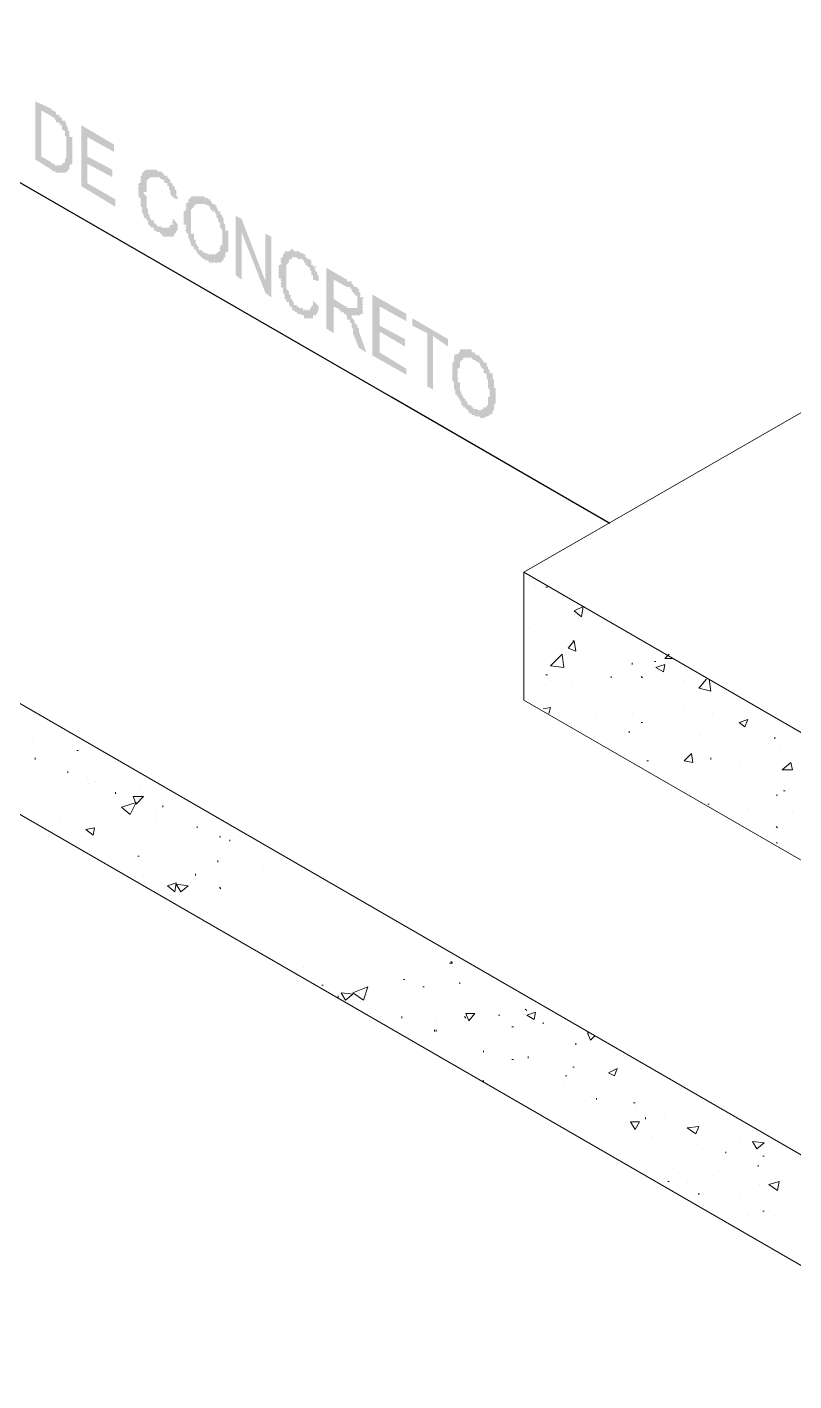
# Model space of a CAD drawing. Header units: millimetres. Extents: x 821 to 906, y 83 to 185.
# Drawn here: x 896.063 to 896.697, y 88.14 to 89.259 of the extents above; entities that cross this region are included whole.
import ezdxf

# ---------------------------------------------------------------- set-up
doc = ezdxf.new("R2010")
doc.units = ezdxf.units.MM
doc.layers.add('C.EMPOTRADO EN PARED Y TECHO', color=210, linetype='Continuous', lineweight=40)

# ---------------------------------------------------------------- blocks, each defined once
blk = doc.blocks.new('htrhfdhdfhfd')
at = {"true_color": 0x000007}
h = blk.add_hatch(color=7, dxfattribs=at)
h.paths.add_polyline_path([(461.7659, 126.5825), (461.7659, 126.6472), (461.7842, 126.6389), (461.7842, 126.6372), (461.7858, 126.6372), (461.7875, 126.6356), (461.7892, 126.6356), (461.7892, 126.6322), (461.7925, 126.6322), (461.7925, 126.6306), (461.7941, 126.6306), (461.7941, 126.6289), (461.7958, 126.6289), (461.7958, 126.6256), (461.7991, 126.6256), (461.7991, 126.6273), (461.7991, 126.624), (461.8008, 126.6223), (461.8008, 126.6206), (461.8024, 126.6173), (461.8024, 126.6157), (461.8024, 126.614), (461.8041, 126.614), (461.8041, 126.6124), (461.8041, 126.609), (461.8041, 126.6074), (461.8074, 126.6074), (461.8074, 126.6057), (461.8074, 126.6024), (461.8074, 126.6008), (461.8074, 126.5991), (461.8074, 126.5974), (461.8074, 126.5941), (461.8074, 126.5925), (461.8074, 126.5908), (461.8074, 126.5875), (461.8074, 126.5892), (461.8074, 126.5858), (461.8074, 126.5842), (461.8074, 126.5825), (461.8074, 126.5792), (461.8074, 126.5776), (461.8041, 126.5759), (461.8041, 126.5726), (461.8041, 126.5742), (461.8041, 126.5709), (461.8024, 126.5709), (461.8024, 126.5693), (461.8008, 126.5693), (461.8008, 126.5676), (461.7991, 126.5676), (461.7958, 126.5676), (461.7941, 126.5676), (461.7925, 126.5676), (461.7892, 126.5676), (461.7875, 126.5693), (461.7858, 126.5693), (461.7842, 126.5709)])
h.paths.add_polyline_path([(461.7726, 126.5858), (461.7842, 126.5792), (461.7842, 126.5776), (461.7858, 126.5776), (461.7875, 126.5776), (461.7875, 126.5759), (461.7892, 126.5759), (461.7925, 126.5759), (461.7941, 126.5759), (461.7958, 126.5759), (461.7958, 126.5776), (461.7991, 126.5792), (461.7991, 126.5825), (461.8008, 126.5842), (461.8008, 126.5858), (461.8008, 126.5875), (461.8008, 126.5892), (461.8008, 126.5908), (461.8008, 126.5925), (461.8008, 126.5941), (461.8008, 126.5974), (461.8008, 126.5991), (461.8008, 126.6008), (461.8008, 126.6024), (461.8008, 126.6057), (461.8008, 126.6074), (461.7991, 126.609), (461.7991, 126.6124), (461.7991, 126.614), (461.7958, 126.6157), (461.7958, 126.6173), (461.7958, 126.6206), (461.7941, 126.6206), (461.7941, 126.6223), (461.7925, 126.6223), (461.7925, 126.624), (461.7892, 126.624), (461.7892, 126.6256), (461.7892, 126.6273), (461.7875, 126.6256), (461.7875, 126.6289), (461.7858, 126.6289), (461.7842, 126.6306), (461.7726, 126.6372)])
for points in [[(461.8173, 126.5527), (461.8173, 126.6206), (461.8538, 126.5991), (461.8538, 126.5908), (461.824, 126.6074), (461.824, 126.5858), (461.8521, 126.5709), (461.8521, 126.5626), (461.824, 126.5776), (461.824, 126.556), (461.8555, 126.5378), (461.8555, 126.5295)], [(461.9201, 126.5162), (461.9251, 126.5096), (461.9251, 126.5079), (461.9251, 126.5063), (461.9251, 126.503), (461.9234, 126.503), (461.9234, 126.5013), (461.9217, 126.4997), (461.9201, 126.4963), (461.9184, 126.4963), (461.9168, 126.4963), (461.9151, 126.4963), (461.9135, 126.4963), (461.9101, 126.4963), (461.9085, 126.4963), (461.9068, 126.4997), (461.9052, 126.4997), (461.9052, 126.5013), (461.9019, 126.5013), (461.9002, 126.503), (461.8985, 126.503), (461.8985, 126.5063), (461.8952, 126.5063), (461.8952, 126.5079), (461.8936, 126.5079), (461.8936, 126.5096), (461.8919, 126.5096), (461.8919, 126.5113), (461.8919, 126.5146), (461.8903, 126.5146), (461.8903, 126.5162), (461.8869, 126.5179), (461.8869, 126.5195), (461.8869, 126.5212), (461.8853, 126.5229), (461.8853, 126.5245), (461.8853, 126.5262), (461.8853, 126.5295), (461.8836, 126.5295), (461.8836, 126.5311), (461.8836, 126.5328), (461.8836, 126.5345), (461.8836, 126.5361), (461.8836, 126.5378), (461.8836, 126.5394), (461.882, 126.5394), (461.882, 126.5411), (461.8803, 126.5411), (461.882, 126.5444), (461.8803, 126.5444), (461.882, 126.5461), (461.8803, 126.5461), (461.882, 126.5477), (461.8803, 126.5477), (461.882, 126.5494), (461.8803, 126.5494), (461.882, 126.5527), (461.8803, 126.5527), (461.882, 126.5543), (461.8803, 126.5543), (461.882, 126.556), (461.8836, 126.556), (461.8836, 126.5593), (461.8836, 126.561), (461.8836, 126.5626), (461.8836, 126.5643), (461.8853, 126.5643), (461.8853, 126.5676), (461.8869, 126.5676), (461.8869, 126.5693), (461.8903, 126.5709), (461.8919, 126.5709), (461.8936, 126.5709), (461.8952, 126.5709), (461.8985, 126.5709), (461.9002, 126.5709), (461.9019, 126.5709), (461.9019, 126.5693), (461.9052, 126.5693), (461.9068, 126.5693), (461.9068, 126.5676), (461.9085, 126.5676), (461.9101, 126.5643), (461.9135, 126.5643), (461.9135, 126.5626), (461.9151, 126.561), (461.9168, 126.5593), (461.9168, 126.556), (461.9201, 126.556), (461.9184, 126.556), (461.9201, 126.5543), (461.9184, 126.5543), (461.9201, 126.5527), (461.9217, 126.5527), (461.9217, 126.5494), (461.9234, 126.5477), (461.9234, 126.5461), (461.9234, 126.5444), (461.9234, 126.5411), (461.9251, 126.5411), (461.9251, 126.5394), (461.9251, 126.5378), (461.9201, 126.5394), (461.9201, 126.5411), (461.9184, 126.5411), (461.9168, 126.5444), (461.9168, 126.5461), (461.9168, 126.5477), (461.9151, 126.5494), (461.9151, 126.5527), (461.9135, 126.5527), (461.9135, 126.5543), (461.9135, 126.556), (461.9101, 126.556), (461.9101, 126.5593), (461.9085, 126.5593), (461.9068, 126.561), (461.9052, 126.561), (461.9052, 126.5626), (461.9019, 126.5626), (461.9002, 126.5626), (461.8985, 126.5626), (461.8952, 126.5626), (461.8936, 126.5626), (461.8936, 126.561), (461.8919, 126.561), (461.8919, 126.5593), (461.8903, 126.5593), (461.8903, 126.556), (461.8903, 126.5543), (461.8903, 126.5527), (461.8903, 126.5494), (461.8903, 126.5477), (461.8903, 126.5461), (461.8869, 126.5461), (461.8869, 126.5444), (461.8903, 126.5411), (461.8903, 126.5394), (461.8903, 126.5378), (461.8903, 126.5345), (461.8903, 126.5361), (461.8903, 126.5328), (461.8903, 126.5311), (461.8903, 126.5295), (461.8919, 126.5262), (461.8919, 126.5245), (461.8919, 126.5229), (461.8936, 126.5195), (461.8936, 126.5212), (461.8936, 126.5179), (461.8952, 126.5162), (461.8952, 126.5146), (461.8985, 126.5146), (461.8985, 126.5113), (461.9002, 126.5113), (461.9002, 126.5096), (461.9019, 126.5096), (461.9019, 126.5079), (461.9052, 126.5079), (461.9068, 126.5079), (461.9068, 126.5063), (461.9085, 126.5063), (461.9101, 126.5063), (461.9135, 126.5063), (461.9151, 126.5063), (461.9151, 126.5079), (461.9168, 126.5079), (461.9168, 126.5096), (461.9201, 126.5096), (461.9201, 126.5113), (461.9184, 126.5113), (461.9201, 126.5146), (461.9184, 126.5146), (461.9201, 126.5162), (461.9184, 126.5162)], [(461.9897, 126.4532), (461.9897, 126.5195), (461.9963, 126.5162), (462.0229, 126.4466), (462.0229, 126.4997), (462.0295, 126.4963), (462.0295, 126.4284), (462.0229, 126.4334), (461.9963, 126.5013), (461.9963, 126.4483)], [(462.0759, 126.4251), (462.0825, 126.4184), (462.0825, 126.4168), (462.0825, 126.4135), (462.0825, 126.4151), (462.0809, 126.4118), (462.0809, 126.4101), (462.0792, 126.4101), (462.0792, 126.4085), (462.0776, 126.4085), (462.0759, 126.4085), (462.0759, 126.4052), (462.0742, 126.4052), (462.0726, 126.4052), (462.0693, 126.4052), (462.0676, 126.4052), (462.0659, 126.4052), (462.0659, 126.4085), (462.0643, 126.4085), (462.061, 126.4101), (462.0593, 126.4101), (462.0577, 126.4118), (462.0543, 126.4135), (462.0543, 126.4151), (462.0527, 126.4135), (462.0527, 126.4168), (462.051, 126.4184), (462.0494, 126.4201), (462.0494, 126.4234), (462.0461, 126.4234), (462.0461, 126.4251), (462.0461, 126.4267), (462.0444, 126.4267), (462.0444, 126.4284), (462.0444, 126.43), (462.0444, 126.4317), (462.0427, 126.4334), (462.0427, 126.435), (462.0427, 126.4383), (462.0411, 126.44), (462.0394, 126.44), (462.0411, 126.4416), (462.0394, 126.4416), (462.0411, 126.4433), (462.0394, 126.4433), (462.0411, 126.4466), (462.0394, 126.4466), (462.0411, 126.4483), (462.0394, 126.4483), (462.0411, 126.4499), (462.0378, 126.4499), (462.0378, 126.4532), (462.0378, 126.4549), (462.0378, 126.4566), (462.0378, 126.4582), (462.0378, 126.4615), (462.0378, 126.4632), (462.0378, 126.4648), (462.0411, 126.4648), (462.0394, 126.4648), (462.0411, 126.4665), (462.0394, 126.4682), (462.0411, 126.4698), (462.0394, 126.4698), (462.0411, 126.4715), (462.0394, 126.4715), (462.0411, 126.4731), (462.0427, 126.4731), (462.0427, 126.4764), (462.0444, 126.4781), (462.0444, 126.4798), (462.0461, 126.4798), (462.0494, 126.4798), (462.051, 126.4814), (462.051, 126.4831), (462.0527, 126.4814), (462.0527, 126.4831), (462.0543, 126.4814), (462.0543, 126.4831), (462.0543, 126.4798), (462.0577, 126.4798), (462.0593, 126.4798), (462.061, 126.4798), (462.061, 126.4781), (462.0643, 126.4781), (462.0659, 126.4764), (462.0676, 126.4764), (462.0676, 126.4731), (462.0693, 126.4731), (462.0693, 126.4715), (462.0726, 126.4715), (462.0726, 126.4698), (462.0742, 126.4698), (462.0742, 126.4665), (462.0742, 126.4682), (462.0742, 126.4648), (462.0759, 126.4648), (462.0759, 126.4632), (462.0792, 126.4632), (462.0792, 126.4615), (462.0776, 126.4615), (462.0792, 126.4582), (462.0776, 126.4582), (462.0809, 126.4566), (462.0809, 126.4549), (462.0809, 126.4532), (462.0825, 126.4532), (462.0825, 126.4499), (462.0825, 126.4483), (462.0825, 126.4466), (462.0759, 126.4483), (462.0759, 126.4499), (462.0759, 126.4532), (462.0742, 126.4532), (462.0742, 126.4549), (462.0742, 126.4566), (462.0742, 126.4582), (462.0726, 126.4582), (462.0726, 126.4615), (462.0693, 126.4632), (462.0693, 126.4648), (462.0676, 126.4648), (462.0676, 126.4665), (462.0676, 126.4682), (462.0659, 126.4665), (462.0659, 126.4698), (462.0643, 126.4698), (462.0643, 126.4715), (462.061, 126.4715), (462.0593, 126.4715), (462.0577, 126.4731), (462.0543, 126.4731), (462.0527, 126.4731), (462.0527, 126.4715), (462.051, 126.4715), (462.0494, 126.4698), (462.0494, 126.4665), (462.0494, 126.4682), (462.0461, 126.4648), (462.0461, 126.4632), (462.0461, 126.4615), (462.0461, 126.4582), (462.0461, 126.4566), (462.0461, 126.4549), (462.0461, 126.4532), (462.0461, 126.4499), (462.0461, 126.4483), (462.0461, 126.4466), (462.0461, 126.4433), (462.0461, 126.4416), (462.0461, 126.44), (462.0461, 126.4383), (462.0494, 126.435), (462.0494, 126.4334), (462.0494, 126.4317), (462.051, 126.4317), (462.051, 126.4284), (462.051, 126.43), (462.051, 126.4267), (462.0527, 126.4267), (462.0527, 126.4251), (462.0543, 126.4234), (462.0543, 126.4201), (462.0577, 126.4201), (462.0577, 126.4184), (462.0593, 126.4184), (462.061, 126.4168), (462.0643, 126.4168), (462.0659, 126.4135), (462.0659, 126.4151), (462.0676, 126.4135), (462.0676, 126.4151), (462.0693, 126.4135), (462.0693, 126.4151), (462.0726, 126.4135), (462.0726, 126.4151), (462.0726, 126.4168), (462.0742, 126.4168), (462.0742, 126.4184), (462.0759, 126.4201), (462.0759, 126.4234)], [(462.1422, 126.3637), (462.1422, 126.4317), (462.1803, 126.4101), (462.1803, 126.4019), (462.1505, 126.4184), (462.1505, 126.3969), (462.1787, 126.382), (462.1787, 126.3737), (462.1505, 126.3903), (462.1505, 126.3671), (462.1803, 126.3488), (462.1803, 126.3422)], [(462.2035, 126.3289), (462.2035, 126.3886), (462.1869, 126.3969), (462.1869, 126.4052), (462.2267, 126.382), (462.2267, 126.3737), (462.2101, 126.3853), (462.2101, 126.3256)]]:
    blk.add_hatch(color=7, dxfattribs=at).paths.add_polyline_path(points)
h = blk.add_hatch(color=7, dxfattribs=at)
h.paths.add_polyline_path([(461.9317, 126.5179), (461.9317, 126.5195), (461.9317, 126.5212), (461.9317, 126.5229), (461.9317, 126.5245), (461.935, 126.5262), (461.9334, 126.5262), (461.935, 126.5295), (461.9334, 126.5295), (461.935, 126.5311), (461.9334, 126.5311), (461.935, 126.5328), (461.9334, 126.5328), (461.9367, 126.5345), (461.9367, 126.5361), (461.9367, 126.5378), (461.9383, 126.5378), (461.9383, 126.5394), (461.94, 126.5394), (461.94, 126.5411), (461.9433, 126.5411), (461.945, 126.5411), (461.9466, 126.5411), (461.9466, 126.5444), (461.9466, 126.5411), (461.9483, 126.5411), (461.9516, 126.5411), (461.9532, 126.5411), (461.9549, 126.5411), (461.9549, 126.5394), (461.9582, 126.5394), (461.9599, 126.5378), (461.9615, 126.5378), (461.9615, 126.5345), (461.9615, 126.5361), (461.9632, 126.5345), (461.9632, 126.5328), (461.9665, 126.5328), (461.9665, 126.5311), (461.9682, 126.5311), (461.9682, 126.5295), (461.9698, 126.5262), (461.9698, 126.5245), (461.9731, 126.5245), (461.9731, 126.5229), (461.9715, 126.5229), (461.9748, 126.5195), (461.9748, 126.5212), (461.9748, 126.5179), (461.9764, 126.5162), (461.9764, 126.5146), (461.9764, 126.5113), (461.9781, 126.5096), (461.9781, 126.5079), (461.9781, 126.5063), (461.9781, 126.503), (461.9814, 126.503), (461.9814, 126.5013), (461.9814, 126.4997), (461.9814, 126.4963), (461.9814, 126.4947), (461.9814, 126.493), (461.9814, 126.4914), (461.9814, 126.488), (461.9814, 126.4864), (461.9814, 126.4847), (461.9814, 126.4814), (461.9814, 126.4831), (461.9814, 126.4798), (461.9781, 126.4781), (461.9781, 126.4764), (461.9781, 126.4731), (461.9764, 126.4731), (461.9764, 126.4715), (461.9764, 126.4698), (461.9748, 126.4698), (461.9731, 126.4665), (461.9715, 126.4682), (461.9698, 126.4665), (461.9698, 126.4682), (461.9682, 126.4665), (461.9682, 126.4682), (461.9665, 126.4665), (461.9665, 126.4682), (461.9632, 126.4665), (461.9632, 126.4682), (461.9615, 126.4665), (461.9615, 126.4682), (461.9599, 126.4665), (461.9599, 126.4682), (461.9582, 126.4698), (461.9549, 126.4698), (461.9549, 126.4715), (461.9532, 126.4715), (461.9516, 126.4731), (461.9483, 126.4764), (461.9466, 126.4781), (461.9466, 126.4798), (461.945, 126.4798), (461.945, 126.4814), (461.945, 126.4831), (461.9433, 126.4814), (461.9433, 126.4847), (461.94, 126.4864), (461.94, 126.488), (461.9383, 126.4914), (461.9383, 126.493), (461.9367, 126.4947), (461.9367, 126.4963), (461.9367, 126.4997), (461.935, 126.4997), (461.935, 126.5013), (461.9334, 126.5013), (461.935, 126.503), (461.9334, 126.503), (461.935, 126.5063), (461.9334, 126.5063), (461.935, 126.5079), (461.9334, 126.5079), (461.935, 126.5096), (461.9317, 126.5096), (461.9317, 126.5113), (461.9317, 126.5146), (461.9317, 126.5162)])
h.paths.add_polyline_path([(461.94, 126.5146), (461.94, 126.5113), (461.94, 126.5096), (461.94, 126.5079), (461.94, 126.5063), (461.94, 126.503), (461.94, 126.5013), (461.94, 126.4997), (461.9433, 126.4997), (461.9433, 126.4963), (461.9433, 126.4947), (461.9433, 126.493), (461.945, 126.493), (461.945, 126.4914), (461.945, 126.488), (461.9466, 126.488), (461.9466, 126.4864), (461.9483, 126.4847), (461.9483, 126.4814), (461.9516, 126.4814), (461.9516, 126.4831), (461.9516, 126.4798), (461.9532, 126.4798), (461.9549, 126.4781), (461.9582, 126.4781), (461.9582, 126.4764), (461.9599, 126.4764), (461.9615, 126.4764), (461.9632, 126.4764), (461.9665, 126.4764), (461.9682, 126.4764), (461.9682, 126.4781), (461.9698, 126.4781), (461.9698, 126.4798), (461.9731, 126.4798), (461.9715, 126.4798), (461.9731, 126.4814), (461.9715, 126.4831), (461.9731, 126.4847), (461.9715, 126.4847), (461.9731, 126.4864), (461.9748, 126.4864), (461.9748, 126.488), (461.9748, 126.4914), (461.9748, 126.493), (461.9748, 126.4947), (461.9748, 126.4963), (461.9748, 126.4997), (461.9748, 126.5013), (461.9748, 126.503), (461.9731, 126.5063), (461.9715, 126.5063), (461.9731, 126.5079), (461.9715, 126.5079), (461.9731, 126.5096), (461.9715, 126.5096), (461.9731, 126.5113), (461.9715, 126.5113), (461.9698, 126.5146), (461.9698, 126.5162), (461.9682, 126.5179), (461.9682, 126.5195), (461.9682, 126.5212), (461.9665, 126.5229), (461.9665, 126.5245), (461.9632, 126.5245), (461.9632, 126.5262), (461.9615, 126.5262), (461.9615, 126.5295), (461.9599, 126.5295), (461.9599, 126.5311), (461.9582, 126.5311), (461.9549, 126.5328), (461.9532, 126.5328), (461.9516, 126.5328), (461.9483, 126.5328), (461.9466, 126.5328), (461.945, 126.5328), (461.945, 126.5311), (461.9433, 126.5311), (461.9433, 126.5295), (461.94, 126.5262), (461.94, 126.5245), (461.94, 126.5229), (461.94, 126.5195), (461.94, 126.5212), (461.94, 126.5179), (461.94, 126.5162)])
h = blk.add_hatch(color=7, dxfattribs=at)
h.paths.add_polyline_path([(462.0908, 126.3936), (462.0908, 126.4615), (462.114, 126.4483), (462.114, 126.4466), (462.1173, 126.4466), (462.119, 126.4466), (462.119, 126.4433), (462.1206, 126.4433), (462.1206, 126.4416), (462.1223, 126.4416), (462.1223, 126.44), (462.1256, 126.44), (462.1256, 126.4383), (462.1273, 126.4383), (462.1273, 126.435), (462.1289, 126.4334), (462.1289, 126.4317), (462.1289, 126.4284), (462.1322, 126.4284), (462.1322, 126.4267), (462.1306, 126.4267), (462.1322, 126.4251), (462.1306, 126.4251), (462.1322, 126.4234), (462.1306, 126.4234), (462.1322, 126.4201), (462.1306, 126.4201), (462.1322, 126.4184), (462.1306, 126.4184), (462.1322, 126.4168), (462.1306, 126.4168), (462.1322, 126.4135), (462.1306, 126.4151), (462.1322, 126.4118), (462.1306, 126.4118), (462.1322, 126.4101), (462.1289, 126.4101), (462.1289, 126.4085), (462.1273, 126.4085), (462.1256, 126.4085), (462.1223, 126.4085), (462.1206, 126.4085), (462.119, 126.4085), (462.119, 126.4052), (462.1206, 126.4052), (462.1206, 126.4035), (462.1223, 126.4035), (462.1223, 126.4019), (462.1223, 126.4002), (462.1256, 126.3969), (462.1256, 126.3952), (462.1273, 126.3936), (462.1273, 126.3903), (462.1356, 126.3671), (462.1273, 126.372), (462.1206, 126.3886), (462.1206, 126.3903), (462.1206, 126.3936), (462.119, 126.3952), (462.119, 126.3969), (462.119, 126.4002), (462.1173, 126.4002), (462.1173, 126.4019), (462.1173, 126.4035), (462.114, 126.4035), (462.114, 126.4052), (462.114, 126.4085), (462.1124, 126.4085), (462.1124, 126.4101), (462.1107, 126.4101), (462.1107, 126.4118), (462.1074, 126.4118), (462.1074, 126.4135), (462.1057, 126.4135), (462.1057, 126.4151), (462.0991, 126.4184), (462.0991, 126.3886)])
h.paths.add_polyline_path([(462.0991, 126.4267), (462.1124, 126.4184), (462.114, 126.4184), (462.114, 126.4168), (462.1173, 126.4168), (462.119, 126.4168), (462.1206, 126.4168), (462.1223, 126.4168), (462.1256, 126.4168), (462.1256, 126.4184), (462.1256, 126.4201), (462.1256, 126.4234), (462.1256, 126.4251), (462.1256, 126.4267), (462.1256, 126.4284), (462.1256, 126.43), (462.1223, 126.4317), (462.1223, 126.4334), (462.1206, 126.4334), (462.1206, 126.435), (462.119, 126.435), (462.119, 126.4383), (462.1173, 126.4383), (462.1173, 126.44), (462.114, 126.44), (462.0991, 126.4483)])
h = blk.add_hatch(color=7, dxfattribs=at)
h.paths.add_polyline_path([(462.2317, 126.3438), (462.2317, 126.3472), (462.2317, 126.3488), (462.2317, 126.3505), (462.2317, 126.3521), (462.2317, 126.3555), (462.2334, 126.3571), (462.2334, 126.3588), (462.2334, 126.3604), (462.2334, 126.3621), (462.2334, 126.3637), (462.235, 126.3637), (462.235, 126.3654), (462.2383, 126.3654), (462.2383, 126.3671), (462.2367, 126.3671), (462.24, 126.3671), (462.24, 126.3704), (462.2416, 126.3704), (462.2433, 126.3704), (462.2466, 126.3704), (462.2483, 126.3704), (462.2499, 126.3704), (462.2532, 126.3704), (462.2532, 126.3671), (462.2516, 126.3671), (462.2549, 126.3671), (462.2566, 126.3671), (462.2566, 126.3654), (462.2582, 126.3654), (462.2582, 126.3637), (462.2615, 126.3637), (462.2632, 126.3604), (462.2632, 126.3621), (462.2648, 126.3588), (462.2665, 126.3571), (462.2665, 126.3555), (462.2698, 126.3555), (462.2698, 126.3521), (462.2715, 126.3505), (462.2715, 126.3488), (462.2731, 126.3472), (462.2731, 126.3438), (462.2764, 126.3438), (462.2764, 126.3422), (462.2764, 126.3405), (462.2764, 126.3372), (462.2781, 126.3372), (462.2781, 126.3356), (462.2781, 126.3339), (462.2781, 126.3322), (462.2781, 126.3289), (462.2781, 126.3273), (462.2798, 126.3273), (462.2798, 126.3256), (462.2798, 126.3223), (462.2798, 126.324), (462.2798, 126.3206), (462.2798, 126.319), (462.2798, 126.3173), (462.2798, 126.314), (462.2798, 126.3124), (462.2798, 126.3107), (462.2781, 126.3074), (462.2781, 126.309), (462.2781, 126.3057), (462.2781, 126.3041), (462.2781, 126.3024), (462.2764, 126.3024), (462.2764, 126.2991), (462.2731, 126.2974), (462.2715, 126.2958), (462.2698, 126.2958), (462.2665, 126.2941), (462.2648, 126.2941), (462.2632, 126.2941), (462.2615, 126.2958), (462.2582, 126.2958), (462.2566, 126.2958), (462.2566, 126.2974), (462.2549, 126.2974), (462.2532, 126.2974), (462.2532, 126.2991), (462.2516, 126.2991), (462.2499, 126.2991), (462.2499, 126.3024), (462.2483, 126.3024), (462.2483, 126.3041), (462.2466, 126.3041), (462.2466, 126.3057), (462.2433, 126.3057), (462.2433, 126.3074), (462.2433, 126.309), (462.2416, 126.3074), (462.2416, 126.309), (462.2416, 126.3107), (462.2416, 126.3124), (462.24, 126.3124), (462.24, 126.314), (462.2383, 126.3173), (462.2367, 126.3173), (462.2383, 126.319), (462.2367, 126.319), (462.235, 126.3206), (462.235, 126.3223), (462.235, 126.324), (462.235, 126.3256), (462.2334, 126.3256), (462.2334, 126.3273), (462.2334, 126.3289), (462.2334, 126.3322), (462.2334, 126.3339), (462.2317, 126.3356), (462.2317, 126.3372), (462.2317, 126.3405), (462.2317, 126.3422)])
h.paths.add_polyline_path([(462.2383, 126.3405), (462.2367, 126.3405), (462.2383, 126.3372), (462.2367, 126.3372), (462.2383, 126.3356), (462.2367, 126.3356), (462.2383, 126.3339), (462.2367, 126.3339), (462.24, 126.3339), (462.24, 126.3322), (462.24, 126.3289), (462.24, 126.3273), (462.24, 126.3256), (462.2416, 126.3223), (462.2416, 126.324), (462.2416, 126.3206), (462.2433, 126.319), (462.2433, 126.3173), (462.2466, 126.314), (462.2466, 126.3124), (462.2483, 126.3124), (462.2483, 126.3107), (462.2499, 126.3074), (462.2499, 126.309), (462.2532, 126.3074), (462.2532, 126.3057), (462.2516, 126.3057), (462.2549, 126.3057), (462.2549, 126.3041), (462.2566, 126.3041), (462.2582, 126.3041), (462.2615, 126.3024), (462.2632, 126.3024), (462.2648, 126.3041), (462.2665, 126.3041), (462.2665, 126.3057), (462.2698, 126.3057), (462.2698, 126.3074), (462.2698, 126.309), (462.2715, 126.3074), (462.2715, 126.3107), (462.2715, 126.3124), (462.2715, 126.314), (462.2715, 126.3173), (462.2731, 126.3173), (462.2731, 126.319), (462.2731, 126.3206), (462.2731, 126.3223), (462.2731, 126.324), (462.2731, 126.3256), (462.2715, 126.3273), (462.2715, 126.3289), (462.2715, 126.3322), (462.2715, 126.3339), (462.2715, 126.3356), (462.2715, 126.3372), (462.2698, 126.3372), (462.2698, 126.3405), (462.2698, 126.3422), (462.2698, 126.3438), (462.2665, 126.3438), (462.2665, 126.3472), (462.2665, 126.3488), (462.2648, 126.3488), (462.2648, 126.3505), (462.2632, 126.3505), (462.2632, 126.3521), (462.2615, 126.3555), (462.2582, 126.3571), (462.2566, 126.3588), (462.2549, 126.3588), (462.2532, 126.3604), (462.2516, 126.3621), (462.2499, 126.3604), (462.2499, 126.3621), (462.2483, 126.3604), (462.2483, 126.3621), (462.2466, 126.3604), (462.2466, 126.3621), (462.2433, 126.3604), (462.2433, 126.3621), (462.2433, 126.3588), (462.2416, 126.3588), (462.2416, 126.3571), (462.24, 126.3571), (462.24, 126.3555), (462.24, 126.3521), (462.24, 126.3505), (462.2383, 126.3488), (462.2367, 126.3488), (462.2383, 126.3472), (462.2367, 126.3472), (462.2383, 126.3438), (462.2367, 126.3438), (462.2383, 126.3422), (462.2367, 126.3422), (462.2383, 126.3405), (462.2367, 126.3405)])
at = {"color": 7, "linetype": 'Continuous', "lineweight": -2, "true_color": 0x000007}
blk.add_lwpolyline([(462.4074, 126.1764), (462.1637, 126.3173), (461.4477, 126.73)], dxfattribs=at)
at = {"color": 7, "linetype": 'Continuous', "lineweight": 5, "true_color": 0x000007}
for points in [[(460.672, 126.4731), (465.0974, 123.919), (465.0974, 124.0416), (460.672, 126.5974)], [(462.6427, 126.3124), (462.3113, 126.1218), (463.5842, 125.3858)], [(462.3113, 125.9792), (462.3113, 126.1218), (462.3113, 126.1218)], [(462.3378, 126.1052), (462.3361, 126.1052), (462.3361, 126.1052)], [(462.3676, 126.0787), (462.3776, 126.0836), (462.3776, 126.0836)], [(462.3759, 126.072), (462.3776, 126.0836), (462.3776, 126.0836)], [(462.3676, 126.0787), (462.3759, 126.072), (462.3759, 126.072)], [(462.361, 126.0372), (462.3676, 126.0455), (462.3676, 126.0455)], [(462.361, 126.0372), (462.3693, 126.0339), (462.3693, 126.0339)], [(462.3676, 126.0455), (462.3659, 126.0455), (462.3659, 126.0455)], [(462.3693, 126.0339), (462.3676, 126.0455), (462.3676, 126.0455)], [(462.3411, 126.0173), (462.3543, 126.0306), (462.3543, 126.0306)], [(462.356, 126.0157), (462.3543, 126.0306), (462.3543, 126.0306)], [(462.4588, 126.0223), (462.4571, 126.0223), (462.4571, 126.0223)], [(462.4687, 126.0256), (462.4737, 126.0306), (462.4737, 126.0306)], [(462.4687, 126.0256), (462.477, 126.0256), (462.477, 126.0256)], [(462.4737, 126.0256), (462.472, 126.0256), (462.472, 126.0256)], [(462.3378, 126.0074), (462.3361, 126.0074), (462.3361, 126.0074)], [(462.3411, 126.0173), (462.356, 126.0157), (462.356, 126.0157)], [(462.409, 126.0041), (462.409, 126.0057), (462.409, 126.0057)], [(462.4322, 126.019), (462.4322, 126.0206), (462.4322, 126.0206)], [(462.4438, 126.0041), (462.4422, 126.0057), (462.4422, 126.0057)], [(462.4588, 126.0157), (462.4687, 126.019), (462.4687, 126.019)], [(462.4588, 126.0157), (462.4671, 126.0107), (462.4671, 126.0107)], [(462.4671, 126.0107), (462.4687, 126.019), (462.4687, 126.019)], [(462.5068, 125.9925), (462.5151, 126.0024), (462.5151, 126.0024)], [(462.5068, 125.9925), (462.5201, 125.9892), (462.5201, 125.9892)], [(462.5201, 125.9892), (462.5184, 126.0024), (462.5184, 126.0024)], [(463.5842, 125.245), (462.3113, 125.9792), (462.3113, 125.9792)], [(462.3328, 125.9693), (462.3411, 125.9709), (462.3411, 125.9709)], [(462.3394, 125.9643), (462.3411, 125.9709), (462.3411, 125.9709)], [(462.4438, 125.9543), (462.4422, 125.9543), (462.4422, 125.9543)], [(462.5516, 125.9543), (462.5615, 125.9577), (462.5615, 125.9577)], [(462.5516, 125.9543), (462.5582, 125.9494), (462.5582, 125.9494)], [(462.5582, 125.9494), (462.5615, 125.9577), (462.5615, 125.9577)], [(462.4289, 125.9427), (462.4289, 125.9444), (462.4289, 125.9444)], [(462.5914, 125.9361), (462.5914, 125.9378), (462.5914, 125.9378)], [(461.814, 125.9229), (461.8124, 125.9229), (461.8124, 125.9229)], [(462.4903, 125.9113), (462.4985, 125.9195), (462.4985, 125.9195)], [(462.5002, 125.9096), (462.4985, 125.9195), (462.4985, 125.9195)], [(461.7659, 125.9129), (461.7659, 125.9146), (461.7659, 125.9146)], [(462.4505, 125.9113), (462.4488, 125.9113), (462.4488, 125.9113)], [(462.4903, 125.9113), (462.5002, 125.9096), (462.5002, 125.9096)], [(462.5201, 125.9129), (462.5201, 125.9146), (462.5201, 125.9146)], [(462.5997, 125.9013), (462.6096, 125.9096), (462.6096, 125.9096)], [(462.5997, 125.9013), (462.6113, 125.9013), (462.6113, 125.9013)], [(462.6113, 125.9013), (462.6096, 125.9096), (462.6096, 125.9096)], [(461.8024, 125.898), (461.8024, 125.8997), (461.8024, 125.8997)], [(461.8555, 125.8748), (461.8555, 125.8764), (461.8555, 125.8764)], [(461.8753, 125.8715), (461.8869, 125.8715), (461.8869, 125.8715)], [(461.8753, 125.8715), (461.8787, 125.8632), (461.8787, 125.8632)], [(461.8787, 125.8632), (461.8869, 125.8715), (461.8869, 125.8715)], [(462.5947, 125.8731), (462.593, 125.8731), (462.593, 125.8731)], [(462.603, 125.8781), (462.6013, 125.8781), (462.6013, 125.8781)], [(461.8621, 125.8599), (461.8787, 125.8648), (461.8787, 125.8648)], [(461.8621, 125.8599), (461.872, 125.8516), (461.872, 125.8516)], [(461.872, 125.8516), (461.8787, 125.8648), (461.8787, 125.8648)], [(461.9085, 125.8599), (461.9085, 125.8615), (461.9085, 125.8615)], [(462.5184, 125.8632), (462.5168, 125.8632), (462.5168, 125.8632)], [(461.8223, 125.835), (461.8322, 125.8367), (461.8322, 125.8367)], [(461.8223, 125.835), (461.8306, 125.8284), (461.8306, 125.8284)], [(461.8306, 125.8284), (461.8322, 125.8367), (461.8322, 125.8367)], [(461.9466, 125.8367), (461.9466, 125.8383), (461.9466, 125.8383)], [(461.9731, 125.8267), (461.9715, 125.8267), (461.9715, 125.8267)], [(462.5947, 125.8367), (462.593, 125.8383), (462.593, 125.8383)], [(461.9831, 125.8218), (461.9831, 125.8234), (461.9831, 125.8234)], [(462.5947, 125.8201), (462.593, 125.8201), (462.593, 125.8201)], [(461.882, 125.8052), (461.8803, 125.8052), (461.8803, 125.8052)], [(461.9698, 125.7985), (461.9698, 125.8002), (461.9698, 125.8002)], [(461.945, 125.7836), (461.945, 125.7853), (461.945, 125.7853)], [(461.9135, 125.772), (461.9234, 125.7753), (461.9234, 125.7753)], [(461.9135, 125.772), (461.9217, 125.7654), (461.9217, 125.7654)], [(461.9217, 125.7654), (461.9234, 125.7753), (461.9234, 125.7753)], [(461.9234, 125.7737), (461.9367, 125.772), (461.9367, 125.772)], [(461.9234, 125.7737), (461.9284, 125.7654), (461.9284, 125.7654)], [(461.9284, 125.7654), (461.9367, 125.772), (461.9367, 125.772)], [(461.9731, 125.7687), (461.9715, 125.7704), (461.9715, 125.7704)], [(462.2284, 125.6858), (462.2317, 125.6858), (462.2317, 125.6858)], [(462.2317, 125.6858), (462.23, 125.6875), (462.23, 125.6875)], [(462.0875, 125.661), (462.0858, 125.661), (462.0858, 125.661)], [(462.1206, 125.6527), (462.1372, 125.6593), (462.1372, 125.6593)], [(462.1322, 125.6444), (462.1372, 125.6593), (462.1372, 125.6593)], [(462.1787, 125.6676), (462.177, 125.6676), (462.177, 125.6676)], [(462.2002, 125.6593), (462.1985, 125.6593), (462.1985, 125.6593)], [(462.24, 125.6626), (462.24, 125.6643), (462.24, 125.6643)], [(462.1041, 125.6477), (462.1041, 125.6494), (462.1041, 125.6494)], [(462.1041, 125.6461), (462.1041, 125.6477), (462.1041, 125.6477)], [(462.1074, 125.6527), (462.1206, 125.651), (462.1206, 125.651)], [(462.1074, 125.6527), (462.1124, 125.6444), (462.1124, 125.6444)], [(462.1124, 125.6444), (462.1206, 125.651), (462.1206, 125.651)], [(462.1206, 125.6527), (462.1322, 125.6444), (462.1322, 125.6444)], [(462.2466, 125.6295), (462.2566, 125.6295), (462.2566, 125.6295)], [(462.2466, 125.6295), (462.2499, 125.6212), (462.2499, 125.6212)], [(462.2499, 125.6212), (462.2566, 125.6295), (462.2566, 125.6295)], [(462.3146, 125.6328), (462.3129, 125.6345), (462.3129, 125.6345)], [(462.3146, 125.6278), (462.3245, 125.6311), (462.3245, 125.6311)], [(462.3229, 125.6229), (462.3245, 125.6311), (462.3245, 125.6311)], [(462.1753, 125.6245), (462.1753, 125.6262), (462.1753, 125.6262)], [(462.2466, 125.6245), (462.245, 125.6262), (462.245, 125.6262)], [(462.2847, 125.6278), (462.2831, 125.6278), (462.2831, 125.6278)], [(462.2997, 125.6146), (462.298, 125.6146), (462.298, 125.6146)], [(462.3146, 125.6278), (462.3229, 125.6229), (462.3229, 125.6229)], [(462.3328, 125.6179), (462.3328, 125.6195), (462.3328, 125.6195)], [(462.2118, 125.6096), (462.2118, 125.6113), (462.2118, 125.6113)], [(462.2135, 125.6096), (462.2135, 125.6113), (462.2135, 125.6113)], [(462.3825, 125.6079), (462.3842, 125.6079), (462.3842, 125.6079)], [(462.3825, 125.6079), (462.3858, 125.5997), (462.3858, 125.5997)], [(462.3858, 125.5997), (462.3908, 125.6046), (462.3908, 125.6046)], [(462.2665, 125.5864), (462.2665, 125.588), (462.2665, 125.588)], [(462.3693, 125.5947), (462.3693, 125.5963), (462.3693, 125.5963)], [(462.2997, 125.5781), (462.298, 125.5781), (462.298, 125.5781)], [(462.3162, 125.5798), (462.3162, 125.5814), (462.3162, 125.5814)], [(462.3676, 125.5698), (462.3659, 125.5698), (462.3659, 125.5698)], [(462.4057, 125.5632), (462.4157, 125.5682), (462.4157, 125.5682)], [(462.4124, 125.5599), (462.4157, 125.5682), (462.4157, 125.5682)], [(462.2648, 125.5532), (462.2665, 125.5549), (462.2665, 125.5549)], [(462.2665, 125.5532), (462.2665, 125.5549), (462.2665, 125.5549)], [(462.3593, 125.5599), (462.3577, 125.5599), (462.3577, 125.5599)], [(462.4057, 125.5632), (462.4124, 125.5599), (462.4124, 125.5599)], [(462.3925, 125.5334), (462.3925, 125.535), (462.3925, 125.535)], [(462.4356, 125.53), (462.4339, 125.53), (462.4339, 125.53)], [(462.4306, 125.5085), (462.4405, 125.5085), (462.4405, 125.5085)], [(462.4306, 125.5085), (462.4356, 125.5002), (462.4356, 125.5002)], [(462.4356, 125.5002), (462.4405, 125.5085), (462.4405, 125.5085)], [(462.4472, 125.5118), (462.4472, 125.5135), (462.4472, 125.5135)], [(462.4936, 125.5019), (462.5068, 125.5035), (462.5068, 125.5035)], [(462.4936, 125.5019), (462.5035, 125.4952), (462.5035, 125.4952)], [(462.5035, 125.4952), (462.5068, 125.5035), (462.5068, 125.5035)], [(462.5665, 125.4869), (462.5798, 125.4853), (462.5798, 125.4853)], [(462.5665, 125.4869), (462.5715, 125.4787), (462.5715, 125.4787)], [(462.5715, 125.4787), (462.5798, 125.4853), (462.5798, 125.4853)], [(462.5367, 125.4737), (462.5367, 125.4753), (462.5367, 125.4753)], [(462.5798, 125.4704), (462.5781, 125.4704), (462.5781, 125.4704)], [(462.5731, 125.4588), (462.5731, 125.4604), (462.5731, 125.4604)], [(462.4737, 125.4422), (462.472, 125.4422), (462.472, 125.4422)], [(462.5847, 125.4389), (462.5963, 125.4422), (462.5963, 125.4422)], [(462.5847, 125.4389), (462.5947, 125.4322), (462.5947, 125.4322)], [(462.5947, 125.4322), (462.5963, 125.4422), (462.5963, 125.4422)], [(462.5068, 125.4273), (462.5068, 125.4289), (462.5068, 125.4289)], [(462.5798, 125.409), (462.5781, 125.409), (462.5781, 125.409)]]:
    blk.add_lwpolyline(points, dxfattribs=at)
for points in [[(462.3195, 126.1151), (462.3195, 126.1151)], [(462.3245, 126.1068), (462.3245, 126.1068)], [(462.3726, 126.0704), (462.3726, 126.0704)], [(462.3776, 126.0687), (462.3776, 126.0687)], [(462.3179, 126.0604), (462.3179, 126.0604)], [(462.3759, 126.024), (462.3759, 126.024)], [(462.3262, 126.0074), (462.3262, 126.0074)], [(462.4306, 126.0173), (462.4306, 126.0173)], [(462.3411, 126.0008), (462.3411, 126.0008)], [(462.3643, 125.9941), (462.3643, 125.9941)], [(462.4903, 126.0008), (462.4903, 126.0008)], [(462.3925, 125.961), (462.3925, 125.961)], [(462.4322, 125.9643), (462.4322, 125.9643)], [(462.4903, 125.9726), (462.4903, 125.9726)], [(462.5217, 125.9643), (462.5217, 125.9643)], [(461.7626, 125.9328), (461.7626, 125.9328)], [(462.5085, 125.9394), (462.5085, 125.9394)], [(462.5151, 125.9411), (462.5151, 125.9411)], [(462.5847, 125.9311), (462.5847, 125.9311)], [(462.4256, 125.9262), (462.4256, 125.9262)], [(462.5466, 125.9245), (462.5466, 125.9245)], [(462.5963, 125.9245), (462.5963, 125.9245)], [(462.5516, 125.9079), (462.5516, 125.9079)], [(461.824, 125.893), (461.824, 125.893)], [(461.8256, 125.8864), (461.8256, 125.8864)], [(461.8322, 125.888), (461.8322, 125.888)], [(461.8836, 125.8781), (461.8836, 125.8781)], [(462.545, 125.8698), (462.545, 125.8698)], [(461.9002, 125.8566), (461.9002, 125.8566)], [(462.5615, 125.8582), (462.5615, 125.8582)], [(462.6113, 125.8549), (462.6113, 125.8549)], [(461.7925, 125.8433), (461.7925, 125.8433)], [(461.8008, 125.8433), (461.8008, 125.8433)], [(461.9002, 125.8433), (461.9002, 125.8433)], [(461.8173, 125.8267), (461.8173, 125.8267)], [(461.9532, 125.8334), (461.9532, 125.8334)], [(461.993, 125.8284), (461.993, 125.8284)], [(461.872, 125.8135), (461.872, 125.8135)], [(462.0361, 125.8019), (462.0361, 125.8019)], [(462.0461, 125.7969), (462.0461, 125.7969)], [(461.8869, 125.782), (461.8869, 125.782)], [(461.9168, 125.7903), (461.9168, 125.7903)], [(462.0212, 125.7903), (462.0212, 125.7903)], [(462.0659, 125.6809), (462.0659, 125.6809)], [(462.2284, 125.6593), (462.2284, 125.6593)], [(462.1372, 125.651), (462.1372, 125.651)], [(462.2416, 125.6577), (462.2416, 125.6577)], [(462.1289, 125.6427), (462.1289, 125.6427)], [(462.2781, 125.6427), (462.2781, 125.6427)], [(462.2135, 125.6212), (462.2135, 125.6212)], [(462.3858, 125.6046), (462.3858, 125.6046)], [(462.2864, 125.5914), (462.2864, 125.5914)], [(462.4223, 125.5831), (462.4223, 125.5831)], [(462.4538, 125.5632), (462.4538, 125.5632)], [(462.356, 125.5483), (462.356, 125.5483)], [(462.3842, 125.5466), (462.3842, 125.5466)], [(462.3858, 125.5367), (462.3858, 125.5367)], [(462.4372, 125.5251), (462.4372, 125.5251)], [(462.3311, 125.5168), (462.3311, 125.5168)], [(462.4687, 125.5168), (462.4687, 125.5168)], [(462.5068, 125.5002), (462.5068, 125.5002)], [(462.4074, 125.4869), (462.4074, 125.4869)], [(462.4538, 125.4919), (462.4538, 125.4919)], [(462.5052, 125.4836), (462.5052, 125.4836)], [(462.5532, 125.4853), (462.5532, 125.4853)], [(462.4074, 125.472), (462.4074, 125.472)], [(462.4787, 125.4571), (462.4787, 125.4571)], [(462.5234, 125.4488), (462.5234, 125.4488)], [(462.4936, 125.4405), (462.4936, 125.4405)], [(462.5748, 125.4389), (462.5748, 125.4389)], [(462.5516, 125.4256), (462.5516, 125.4256)], [(462.5615, 125.4041), (462.5615, 125.4041)], [(462.5914, 125.4041), (462.5914, 125.4041)]]:
    blk.add_lwpolyline(points, close=True, dxfattribs=at)

msp = doc.modelspace()

# ---------------------------------------------------------------- block references
at = {"layer": 'C.EMPOTRADO EN PARED Y TECHO', "lineweight": 25, "xscale": 0.7403935568954524, "yscale": 0.7403935568954524, "zscale": 0.7403935568954524}
msp.add_blockref('htrhfdhdfhfd', (554.1815, -4.5713), dxfattribs=at)

doc.saveas('drawing.dxf')
